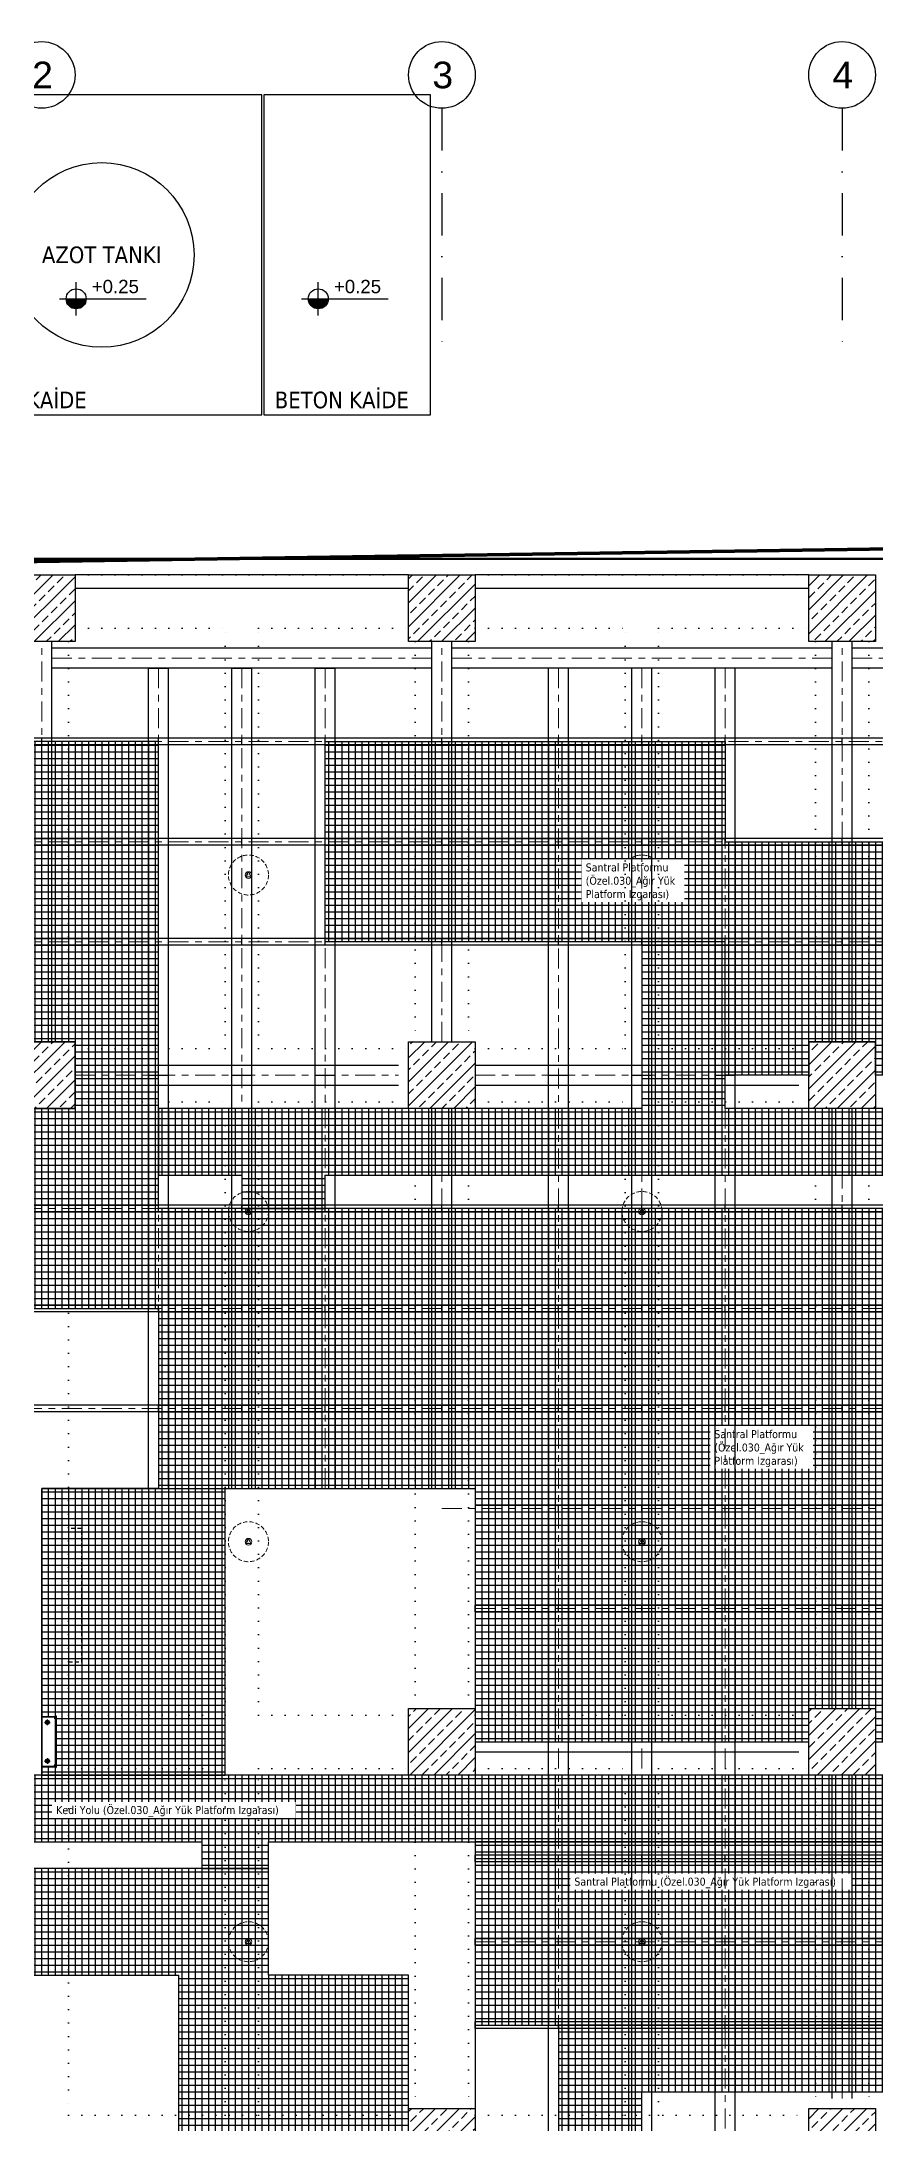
# Model space of a CAD drawing. Header units: centimetres. Extents: x 405564 to 502064, y 46284 to 60634.
# Drawn here: x 444100 to 445350, y 54510 to 57633 of the extents above; entities that cross this region are included whole.
import ezdxf
from ezdxf.enums import TextEntityAlignment as Align
from ezdxf.xclip import XClip

# ---------------------------------------------------------------- set-up
doc = ezdxf.new("R2010")
doc.units = ezdxf.units.CM
doc.header["$XCLIPFRAME"] = 0
for name, pattern in [('ACAD_ISO07W100', [3, 0, -3]), ('BORDER', [1.75, 0.5, -0.25, 0.5, -0.25, 0, -0.25]), ('DASHDOT', [25.4, 12.7, -6.35, 0, -6.35]), ('DASHED2', [9.525, 6.35, -3.175]), ('DOT', [0.25, 0, -0.25]), ('HIDDEN', [9.525, 6.35, -3.175]), ('XKITLINE03', [6, 3, -1, 1, -1])]:
    doc.linetypes.add(name, pattern=pattern)
doc.layers.get('0').update_dxf_attribs({"color": 8, "lineweight": 9})
for name, color, linetype, lineweight in [('---___EB_draft00_parselsiniri', 8, 'BORDER', 9), ('0-KRCN-AYDINLATMA-130426', 8, 'Continuous', 9), ('0-KRCN-MİMARİ-220526', 8, 'Continuous', 9)]:
    doc.layers.add(name, color=color, linetype=linetype, lineweight=lineweight)
for name, color, linetype in [('AS_DOS_SAFT', 8, 'Continuous'), ('AS_DOS_TERAS_UST', 8, 'ACAD_ISO07W100'), ('AS_DUV_CIMENTO ESASLI PANEL CEPHE KAPLAMASI', 8, 'Continuous'), ('AS_DUV_GAZBETON', 8, 'Continuous'), ('AS_GOR_YAKIN1', 8, 'Continuous'), ('AS_OLC_AKS', 8, 'Continuous'), ('AS_PRFL_CELIK', 8, 'Continuous'), ('AS_PRFL_CELIK AKS', 8, 'Continuous'), ('AS_PRFL_CELIK KEDI YOLU', 8, 'Continuous'), ('AS_PRFL_CELIK PLATFORM IZGARA', 8, 'Continuous'), ('AS_SMB_KOT', 8, 'Continuous'), ('AS_TA_BETONARME', 5, 'Continuous'), ('AS_TA_HIDDEN', 8, 'HIDDEN'), ('AS_TA_TARAMA', 8, 'Continuous'), ('AS_TEFR_MEK_YANGIN DOLAP TIP1 STANDART', 8, 'Continuous'), ('AS_TES', 8, 'Continuous'), ('AS_YAZI', 8, 'Continuous'), ('AS_YAZI_DOSEME', 8, 'Continuous'), ('AS_YAZI_MEKANIK', 8, 'Continuous')]:
    doc.layers.add(name, color=color, linetype=linetype)
doc.styles.add('2', font='arial.ttf', dxfattribs={"width": 0.9, "height": 200})
doc.styles.add('_yazı-50', font='arial.ttf')
doc.styles.add('MtXpl_Tahoma', font='tahoma.ttf')
doc.styles.add('TAHOMA', font='tahoma.ttf')
pattern_1 = [(0, (-443149.746, -16832.563), (0, 10), []), (90, (-443149.746, -16832.563), (-10, 6e-16), [])]
pattern_2 = [(225, (17560.68, -7819.299), (17.96051, -17.96051), []), (225, (17542.72, -7819.299), (17.96051, -17.96051), [12.7, -6.35])]

# ---------------------------------------------------------------- blocks, each defined once
blk = doc.blocks.new('KD')
at = {"layer": '0-KRCN-AYDINLATMA-130426'}
for p, q in [((0, 5), (-4.3, -2.5)), ((4.3, -2.5), (0, 5)), ((4.3, -2.5), (-4.3, -2.5))]:
    blk.add_line(p, q, dxfattribs=at)
at = {"layer": '0-KRCN-AYDINLATMA-130426', "linetype": 'HIDDEN'}
blk.add_circle((0, 0), 30, dxfattribs=at)
at = {"layer": '0-KRCN-AYDINLATMA-130426'}
blk.add_circle((0, 0), 5, dxfattribs=at)
at = {"layer": '0-KRCN-AYDINLATMA-130426', "style": '2'}
blk.add_text('D', height=3.36, dxfattribs=at).set_placement((0, 0), align=Align.MIDDLE_CENTER)
blk = doc.blocks.new('G$C27E741DA')
at = {"layer": '0-KRCN-AYDINLATMA-130426'}
for p in [(6345.7, 9248.5), (6935.7, 9248.5), (6345.7, 8743.9), (6935.7, 8743.9), (6345.7, 8248.5), (6935.7, 8248.5), (6345.7, 7648.5), (6935.7, 7648.5)]:
    blk.add_blockref('KD', p, dxfattribs=at)
blk = doc.blocks.new('PLATFORM IZGARASI VE KEDI YOLU YERLESIMI')
at = {"layer": 'AS_PRFL_CELIK KEDI YOLU', "transparency": 33554687}
h = blk.add_hatch(dxfattribs=at)
h.set_pattern_fill('_USER', color=15, scale=10, double=1, pattern_type=0)
h.set_pattern_definition(pattern_1)
h.paths.add_polyline_path([(7550, -2400), (7500, -2400), (7500, -2300), (7550, -2300), (7550, -1900), (7975, -1900), (7975, -2175), (8100, -2175), (8100, -1900), (8100, -1800), (8100, -1250), (7975, -1250), (7975, -1800), (7125, -1800), (7125, -950), (7250, -950), (7250, -750), (7125, -750), (7125, -800), (6050, -800), (6050, -750), (5924.6, -750), (5924.6, -800), (3050, -800), (3050, -550), (2925, -550), (2925, -800), (1975, -800), (1975, -550), (1850, -550), (1850, -800), (1125, -800), (1125, -900), (1250, -900), (1250, -950), (1375, -950), (1375, -900), (6950, -900), (6950, -1250), (6775, -1250), (6775, -1400), (6950, -1400), (6950, -1700), (7000, -1700), (7000, -1800), (3900, -1800), (3900, -1700), (3950, -1700), (3950, -1550), (3775, -1550), (3775, -1800), (615, -1800), (615, -1900), (1190, -1900), (1190, -1940), (1290, -1940), (1290, -1900), (2450, -1900), (2450, -2175), (1725, -2175), (1725, -2700), (1550, -2700), (1550, -2850), (1850, -2850), (1850, -2275), (2575, -2275), (2575, -1900), (3350, -1900), (3350, -2300), (3400, -2300), (3400, -2400), (3350, -2400), (3350, -3300), (3400, -3300), (3400, -3400), (3350, -3400), (3350, -3556.2), (3525, -3556.2), (3525, -3000), (3650, -3000), (3650, -2850), (3525, -2850), (3525, -1900), (4850, -1900), (4850, -2350), (4725, -2350), (4725, -2545), (4850, -2545), (4850, -2850), (4975, -2850), (4975, -1900), (7375, -1900), (7375, -2350), (7000, -2350), (7000, -2400), (6950, -2400), (6950, -3000), (6775, -3000), (6775, -2850), (6650, -2850), (6650, -3000), (6650, -3150), (6950, -3150), (6950, -3300), (7000, -3300), (7000, -3400), (6950, -3400), (6950, -4337.5), (6525, -4337.5), (6525, -4493.7), (7125, -4493.7), (7125, -3712.5), (7250, -3712.5), (7250, -3556.2), (7125, -3556.2), (7125, -2550), (7375, -2550), (7375, -2700), (7975, -2700), (7975, -3000), (8100, -3000), (8100, -2550), (7550, -2550)])
at = {"layer": 'AS_PRFL_CELIK PLATFORM IZGARA', "transparency": 33554687}
h = blk.add_hatch(dxfattribs=at)
h.set_pattern_fill('_USER', color=256, scale=10, double=1, pattern_type=0)
h.set_pattern_definition(pattern_1)
h.paths.add_polyline_path([(1225, -1800), (1225, -1370), (1600, -1370), (1600, -1750), (2100, -1750), (2100, -1700), (2200, -1700), (2200, -1750), (2325, -1750), (2325, -1550), (3050, -1550), (3050, -1750), (3300, -1750), (3300, -1700), (3400, -1700), (3400, -1750), (3775, -1750), (3775, -1550), (3775, -950), (2925, -950), (2925, -1250), (2325, -1250), (2325, -950), (1125, -950), (1125, -250), (420, -250), (420, -1100), (1125, -1100), (1125, -1370), (950, -1370), (950, -1800), (1225, -1800)], is_closed=False)
h.paths.add_polyline_path([(1000, -800), (900, -800), (900, -700), (1000, -700)], flags=16)
h = blk.add_hatch(dxfattribs=at)
h.set_pattern_fill('_USER', color=256, scale=10, double=1, pattern_type=0)
h.set_pattern_definition(pattern_1)
h.paths.add_polyline_path([(2575, -400), (1975, -400), (1975, -250), (1375, -250), (1375, -550), (1975, -550), (1975, -750), (2100, -750), (2100, -700), (2200, -700), (2200, -750), (2575, -750)])
h = blk.add_hatch(dxfattribs=at)
h.set_pattern_fill('_USER', color=256, scale=10, double=1, pattern_type=0)
h.set_pattern_definition(pattern_1)
h.paths.add_polyline_path([(2325, -2175), (2325, -1900), (1600, -1900), (1600, -2175)])
h = blk.add_hatch(dxfattribs=at)
h.set_pattern_fill('_USER', color=256, scale=10, double=1, pattern_type=0)
h.set_pattern_definition([(0, (-443149.746, -56832.563), (0, 10), []), (90, (-443149.746, -56832.563), (-10, 6e-16), [])])
h.paths.add_polyline_path([(1550, -2400), (1500, -2400), (1500, -2100), (1290, -2100), (1290, -1940), (720, -1940), (720, -2100), (1155, -2100), (1155, -2350), (50, -2350), (50, -4025), (220, -4025), (220, -4690), (900, -4690), (900, -4650), (1000, -4650), (1000, -4690), (1500, -4690), (1500, -4650), (1600, -4650), (1600, -4690), (2100, -4690), (2100, -4650), (2200, -4650), (2200, -4690), (2700, -4690), (2700, -4650), (2800, -4650), (2800, -4690), (3300, -4690), (3300, -4650), (3400, -4650), (3400, -4690), (3775, -4690), (3775, -4337.5), (3950, -4337.5), (3950, -4025), (3775, -4025), (3775, -3556.2), (3650, -3556.2), (2575, -3556.2), (2575, -3000), (2150, -3000), (2150, -2400), (2100, -2400), (2100, -2350), (1850, -2350), (1850, -2850), (1550, -2850)])
h.paths.add_polyline_path([(900, -3300), (1000, -3300), (1000, -3400), (900, -3400)], flags=16)
h.paths.add_polyline_path([(1500, -3300), (1600, -3300), (1600, -3400), (1500, -3400)], flags=16)
h.paths.add_polyline_path([(1550, -3556.2), (1850, -3556.2), (1850, -3868.7), (1550, -3868.7)], flags=16)
h.paths.add_polyline_path([(1975, -3150), (2150, -3150), (2150, -3300), (2100, -3300), (2100, -3350), (1975, -3350)], flags=16)
h.paths.add_polyline_path([(2150, -3868.7), (2575, -3868.7), (2575, -4025), (2150, -4025)], flags=16)
at = {"layer": 'AS_PRFL_CELIK KEDI YOLU', "color": 4}
for points in [[(2925, -800), (1975, -800), (1975, -550), (1850, -550), (1850, -800), (1125, -800), (1125, -900), (1250, -900), (1250, -950), (1375, -950), (1375, -900), (6950, -900)], [(3775, -1800), (615, -1800), (615, -1900), (1190, -1900), (1190, -1940), (1290, -1940), (1290, -1900), (2450, -1900)], [(2450, -2175), (1725, -2175), (1725, -2700), (1550, -2700), (1550, -2850), (1850, -2850), (1850, -2275), (2575, -2275)]]:
    blk.add_lwpolyline(points, dxfattribs=at)
at = {"layer": 'AS_PRFL_CELIK PLATFORM IZGARA'}
for points in [[(2325, -950), (1125, -950), (1125, -250), (420, -250), (420, -1100), (1125, -1100), (1125, -1370), (950, -1370), (950, -1800), (1225, -1800), (1225, -1370), (1600, -1370), (1600, -1750), (2100, -1750), (2100, -1700), (2200, -1700), (2200, -1750), (2325, -1750)], [(1500, -2400), (1500, -2100), (1290, -2100), (1290, -1940), (720, -1940), (720, -2100), (1155, -2100), (1155, -2350)]]:
    blk.add_lwpolyline(points, dxfattribs=at)
for points in [[(1375, -550), (1375, -250), (1975, -250), (1975, -400), (2575, -400), (2575, -750), (2200, -750), (2200, -700), (2100, -700), (2100, -750), (1975, -750), (1975, -550)], [(900, -800), (1000, -800), (1000, -700), (900, -700)], [(2325, -1900), (1600, -1900), (1600, -2175), (2325, -2175)]]:
    blk.add_lwpolyline(points, close=True, dxfattribs=at)
at = {"layer": 'AS_YAZI', "char_height": 12, "attachment_point": 1, "style": 'MtXpl_Tahoma', "bg_fill": 3, "box_fill_scale": 1.5, "bg_fill_color": 256, "bg_fill_transparency": 0}
for s, insert, width in [('{\\fTahoma|b0|i0|c162|p34;Santral Platformu (Özel.030_Ağır Yük Platform Izgarası)}', (1765.7, -432.6), 141.875), ('{\\fTahoma|b0|i0|c162|p34;Santral Platformu (Özel.030_Ağır Yük Platform Izgarası)}', (1958.5, -1282.7), 141.875), ('{\\fTahoma|b0|i0|c162|p34;Kedi Yolu (Özel.030_Ağır Yük Platform Izgarası)}', (971.7, -1846.5), 353.107), ('{\\fTahoma|b0|i0|c162|p34;Santral Platformu (Özel.030_Ağır Yük Platform Izgarası)}', (1748.7, -1953.9), 410.492)]:
    blk.add_mtext(s, dxfattribs=dict(at, insert=insert, width=width))
blk = doc.blocks.new('kot01')
at = {"layer": 'AS_SMB_KOT'}
h = blk.add_hatch(color=8, dxfattribs=at)
edge = h.paths.add_edge_path()
edge.add_arc((0, 0), 0.3, 180, 360)
edge.add_line((0.3, 0), (-0.3, 0))
for p, q in [((-0.5, 0), (2.1, 0)), ((0, -0.5), (0, 0.5))]:
    blk.add_line(p, q, dxfattribs=at)
blk.add_circle((0, 0), 0.3, dxfattribs=at)
at = {"layer": 'AS_SMB_KOT', "style": '_yazı-50'}
for tag, p in [('INCE', (0.434, 0.1)), ('KABA', (0.434, -0.5))]:
    blk.add_attdef(tag, p, '', height=0.4, dxfattribs=at)
blk = doc.blocks.new('AZOT TANKI KAIDE PLAN YERLESIM')
at = {"layer": 'AS_GOR_YAKIN1'}
for points in [[(480, 0), (0, 0), (0, -480), (480, -480)], [(733, 0), (483, 0), (483, -480), (733, -480)]]:
    blk.add_lwpolyline(points, close=True, dxfattribs=at)
at = {"layer": 'AS_TES'}
blk.add_circle((240, -240), 138.5, dxfattribs=at)
at = {"layer": 'AS_SMB_KOT'}
ref = blk.add_blockref('kot01', (201.7, -305.8), dxfattribs=dict(at, xscale=50, yscale=50, zscale=50))
ref.add_attrib('INCE', '+0.25', dxfattribs={"layer": '0', "color": 1, "height": 20, "style": '_yazı-50'}).set_placement((225.1, -303.3), align=Align.BOTTOM_LEFT)
ref = blk.add_blockref('kot01', (564.7, -305.8), dxfattribs=dict(at, xscale=50, yscale=50, zscale=50))
ref.add_attrib('INCE', '+0.25', dxfattribs={"layer": '0', "color": 1, "height": 20, "style": '_yazı-50'}).set_placement((588.2, -303.3), align=Align.BOTTOM_LEFT)
at = {"layer": 'AS_YAZI_DOSEME', "style": 'TAHOMA'}
for p in [(117, -454.5), (600, -454.5)]:
    blk.add_text('BETON KAİDE', height=25, dxfattribs=at).set_placement(p, align=Align.MIDDLE)
at = {"layer": 'AS_YAZI_MEKANIK', "insert": (240, -240), "char_height": 25, "width": 192.816, "attachment_point": 5, "style": 'MtXpl_Tahoma'}
blk.add_mtext('AZOT TANKI', dxfattribs=at)
blk = doc.blocks.new('OPK-site-surrounding-R01')
at = {"layer": '---___EB_draft00_parselsiniri', "linetype": 'DASHDOT', "ltscale": 5, "const_width": 5, "flags": 128}
blk.add_lwpolyline([(-303.7, 52.5), (22545.3, 391.1), (23723.4, -711), (24047.6, -4450), (-299.9, -4450)], close=True, dxfattribs=at)
blk.add_blockref('AZOT TANKI KAIDE PLAN YERLESIM', (750, 770, 0))
blk = doc.blocks.new('YANGIN DOLAP TIP1 75X100X20 PLAN')
blk.add_wipeout([(0, -22), (38.3, -22), (38.4, -22), (38.4, -21.9), (38.5, -21.9), (38.5, -21.8), (38.5, -20.2), (38.5, -20.1), (38.4, -20.1), (38.4, -20), (38.3, -20), (37.5, -20), (37.5, 0), (0, 0), (-37.5, 0), (-37.5, -20), (-38.3, -20), (-38.4, -20), (-38.4, -20.1), (-38.5, -20.1), (-38.5, -20.2), (-38.5, -21.8), (-38.5, -21.9), (-38.4, -21.9), (-38.4, -22), (-38.3, -22)])
for p, q in [((37.5, -20), (-37.5, -20)), ((-24.8, -8.5), (-33.2, -8.5)), ((-29, -4.2), (-29, -12.8)), ((24.8, -8.5), (33.2, -8.5)), ((29, -4.3), (29, -12.8))]:
    blk.add_line(p, q)
blk.add_lwpolyline([(37.5, 0), (-37.5, 0), (-37.5, -20), (-35.4, -20), (-35.4, -18.8), (-35.5, -18.8), (-35.5, -19.9), (-37.4, -19.9), (-37.4, -0.1), (37.4, -0.1), (37.4, -19.9), (35.5, -19.9), (35.5, -18.8), (35.4, -18.8), (35.4, -20), (37.5, -20)], close=True)
blk.add_lwpolyline([(-37.5, -20), (-38.3, -20, 0.414214), (-38.5, -20.2), (-38.5, -21.8, 0.414214), (-38.3, -22), (38.3, -22, 0.414214), (38.5, -21.8), (38.5, -20.2, 0.414214), (38.3, -20), (37.5, -20), (37.5, -20.1), (38.3, -20.1, -0.414214), (38.4, -20.2), (38.4, -21.8, -0.414214), (38.3, -21.9), (-38.3, -21.9, -0.414214), (-38.4, -21.8), (-38.4, -20.2, -0.414214), (-38.3, -20.1), (-37.5, -20.1)], format="xyb", close=True)
for centre, radius in [((-29, -8.5), 3.15), ((-29, -8.5), 1.85), ((29, -8.5), 3.15), ((29, -8.5), 1.85)]:
    blk.add_circle(centre, radius)
blk = doc.blocks.new('A$C48c69b65')
at = {"layer": 'AS_PRFL_CELIK'}
for p, q in [((965, -700), (965, -100)), ((1535, -110), (965, -110)), ((965, -140), (965, -110)), ((1535, -700), (1535, -100)), ((1565, -700), (1565, -100)), ((2135, -110), (1565, -110)), ((1565, -140), (1565, -110)), ((2135, -700), (2135, -100)), ((2165, -700), (2165, -100)), ((2735, -110), (2165, -110)), ((2165, -140), (2165, -110)), ((1535, -140), (965, -140)), ((1110, -139.9), (1140, -139.9)), ((1110, -1370), (1110, -139.9)), ((1140, -1370), (1140, -139.9)), ((1235, -139.9), (1265, -139.9)), ((1235, -1370), (1235, -139.9)), ((1265, -1370), (1265, -139.9)), ((1360, -139.9), (1390, -139.9)), ((1360, -1370), (1360, -139.9)), ((1390, -1370), (1390, -139.9)), ((2135, -140), (1565, -140)), ((1710, -3350), (1710, -140)), ((1740, -3350), (1740, -140)), ((1835, -3350), (1835, -140)), ((1865, -3350), (1865, -140)), ((1960, -3350), (1960, -140)), ((1990, -3350), (1990, -140)), ((2735, -140), (2165, -140)), ((7535, -245), (60, -245)), ((950, -255), (950, -245)), ((1125, -255), (1125, -245)), ((1250, -255), (1250, -245)), ((1375, -255), (1375, -245)), ((1550, -255), (1550, -245)), ((1725, -255), (1725, -245)), ((1850, -255), (1850, -245)), ((1975, -255), (1975, -245)), ((2150, -255), (2150, -245)), ((7535, -255), (60, -255)), ((7535, -395), (60, -395)), ((7535, -405), (60, -405)), ((950, -405), (950, -395)), ((1125, -405), (1125, -395)), ((1250, -405), (1250, -395)), ((1375, -405), (1375, -395)), ((1550, -405), (1550, -395)), ((1725, -405), (1725, -395)), ((1850, -405), (1850, -395)), ((1975, -405), (1975, -395)), ((2150, -405), (2150, -395)), ((7535, -545), (60, -545)), ((7535, -555), (60, -555)), ((950, -555), (950, -545)), ((1125, -555), (1125, -545)), ((1250, -555), (1250, -545)), ((1375, -555), (1375, -545)), ((1550, -555), (1550, -545)), ((1725, -555), (1725, -545)), ((1850, -555), (1850, -545)), ((1975, -555), (1975, -545)), ((2150, -555), (2150, -545)), ((1000, -735), (1485, -735)), ((1600, -735), (2085, -735)), ((1000, -765), (1485, -765)), ((1110, -750), (1140, -750)), ((1235, -750), (1265, -750)), ((1360, -750), (1390, -750)), ((1600, -765), (2085, -765)), ((1710, -750), (1740, -750)), ((1835, -750), (1865, -750)), ((1960, -750), (1990, -750)), ((1535, -1370), (1535, -800)), ((1565, -1370), (1565, -800)), ((2135, -1700), (2135, -800)), ((2165, -1700), (2165, -800)), ((7535, -945), (260, -945)), ((7535, -955), (260, -955)), ((1125, -955), (1125, -945)), ((1250, -955), (1250, -945)), ((1375, -955), (1375, -945)), ((1550, -955), (1550, -945)), ((1725, -955), (1725, -945)), ((1850, -955), (1850, -945)), ((1975, -955), (1975, -945)), ((2150, -955), (2150, -945)), ((7535, -1095), (260, -1095)), ((7535, -1105), (260, -1105)), ((1125, -1105), (1125, -1095)), ((1250, -1105), (1250, -1095)), ((1375, -1105), (1375, -1095)), ((1550, -1105), (1550, -1095)), ((1725, -1105), (1725, -1095)), ((1850, -1105), (1850, -1095)), ((1975, -1105), (1975, -1095)), ((2150, -1105), (2150, -1095)), ((7535, -1245), (260, -1245)), ((1125, -1255), (1125, -1245)), ((1250, -1255), (1250, -1245)), ((1375, -1255), (1375, -1245)), ((1550, -1255), (1550, -1245)), ((1725, -1255), (1725, -1245)), ((1850, -1255), (1850, -1245)), ((1975, -1255), (1975, -1245)), ((2150, -1255), (2150, -1245)), ((7535, -1255), (260, -1255)), ((1535, -1370), (1540, -1370)), ((7535, -1395), (1600, -1395)), ((1600, -1405), (7535, -1405)), ((1725, -1405), (1725, -1395)), ((1850, -1405), (1850, -1395)), ((1975, -1405), (1975, -1395)), ((2150, -1405), (2150, -1395)), ((7535, -1545), (1600, -1545)), ((1600, -1555), (1600, -1545)), ((7535, -1555), (1600, -1555)), ((1725, -1555), (1725, -1545)), ((1850, -1555), (1850, -1545)), ((1975, -1555), (1975, -1545)), ((2150, -1555), (2150, -1545)), ((1600, -1735), (2085, -1735)), ((1600, -1765), (2085, -1765)), ((1710, -1750), (1740, -1750)), ((1835, -1750), (1865, -1750)), ((1960, -1750), (1990, -1750)), ((2135, -2285), (2135, -1800)), ((2165, -2285), (2165, -1800)), ((7535, -1920), (1600, -1920)), ((1600, -1930), (1600, -1920)), ((7535, -1930), (1600, -1930)), ((1725, -1930), (1725, -1920)), ((1850, -1930), (1850, -1920)), ((1975, -1930), (1975, -1920)), ((2150, -1930), (2150, -1920)), ((7535, -2045), (1600, -2045)), ((1600, -2055), (1600, -2045)), ((7535, -2055), (1600, -2055)), ((1725, -2055), (1725, -2045)), ((1850, -2055), (1850, -2045)), ((1975, -2055), (1975, -2045)), ((2150, -2055), (2150, -2045)), ((7535, -2170), (1600, -2170)), ((1600, -2180), (1600, -2170)), ((7535, -2180), (1600, -2180)), ((1725, -2180), (1725, -2170)), ((1850, -2180), (1850, -2170)), ((1975, -2180), (1975, -2170)), ((2150, -2180), (2150, -2170))]:
    blk.add_line(p, q, dxfattribs=at)
at = {"layer": 'AS_PRFL_CELIK AKS', "linetype": 'XKITLINE03', "lineweight": 0, "ltscale": 10}
for p, q in [((950, -700), (950, -100)), ((1550, -700), (1550, -100)), ((2150, -700), (2150, -100)), ((965, -125), (1535, -125)), ((1125, -139.9), (1125, -1370)), ((1250, -139.9), (1250, -1370)), ((1375, -139.9), (1375, -1370)), ((1565, -125), (2135, -125)), ((1725, -140), (1725, -4493.7)), ((1850, -140), (1850, -4493.7)), ((1975, -140), (1975, -4493.7)), ((2165, -125), (2735, -125)), ((60, -250), (7535, -250)), ((60, -400), (7535, -400)), ((60, -550), (7535, -550)), ((1000, -750), (1485, -750)), ((1600, -750), (2085, -750)), ((1550, -1370), (1550, -800)), ((2150, -1700), (2150, -800)), ((260, -950), (7535, -950)), ((260, -1100), (7535, -1100)), ((260, -1250), (7535, -1250)), ((1550, -1400), (7535, -1400)), ((1600, -1550), (7535, -1550)), ((1600, -1750), (2085, -1750)), ((2150, -2285), (2150, -1800)), ((1600, -1925), (7535, -1925)), ((1600, -2050), (7535, -2050)), ((1600, -2175), (7535, -2175))]:
    blk.add_line(p, q, dxfattribs=at)
blk = doc.blocks.new('axis baloon')
blk.add_circle((0, 0), 50)
at = {"style": '_yazı-50'}
blk.add_attdef('AXE', text='', height=40, dxfattribs=at).set_placement((0, 0), align=Align.MIDDLE_CENTER)
blk = doc.blocks.new('Aks_P')
at = {"layer": 'AS_OLC_AKS', "linetype": 'DASHDOT', "ltscale": 5}
for points in [[(1620, 750), (1620, 400)], [(2220, 750), (2220, 400)]]:
    blk.add_lwpolyline(points, dxfattribs=at)
at = {"layer": 'AS_OLC_AKS'}
ref = blk.add_blockref('axis baloon', (1020, 800), dxfattribs=at)
ref.add_attrib('AXE', '2', dxfattribs={"layer": '0', "height": 40, "style": '_yazı-50'}).set_placement((1021.3, 800), align=Align.MIDDLE_CENTER)
ref = blk.add_blockref('axis baloon', (1620, 800), dxfattribs=at)
ref.add_attrib('AXE', '3', dxfattribs={"layer": '0', "height": 40, "style": '_yazı-50'}).set_placement((1621.3, 800), align=Align.MIDDLE_CENTER)
ref = blk.add_blockref('axis baloon', (2220, 800), dxfattribs=at)
ref.add_attrib('AXE', '4', dxfattribs={"layer": '0', "height": 40, "style": '_yazı-50'}).set_placement((2221.3, 800), align=Align.MIDDLE_CENTER)
blk = doc.blocks.new('A$C6A10300A')
at = {"layer": 'AS_PRFL_CELIK'}
blk.add_blockref('PLATFORM IZGARASI VE KEDI YOLU YERLESIMI', (5085.68, -3801.45), dxfattribs=at)
at = {"layer": 'AS_TA_TARAMA'}
h = blk.add_hatch(dxfattribs=at)
h.set_pattern_fill('ANSI33', color=256, scale=4, angle=180)
h.set_pattern_definition(pattern_2)
h.paths.add_polyline_path([(5985.68, -3801.45), (6085.68, -3801.45), (6085.68, -3901.45), (5985.68, -3901.45)])
h = blk.add_hatch(dxfattribs=at)
h.set_pattern_fill('ANSI33', color=256, scale=4, angle=180)
h.set_pattern_definition(pattern_2)
h.paths.add_polyline_path([(6585.68, -3801.45), (6685.68, -3801.45), (6685.68, -3901.45), (6585.68, -3901.45)])
h = blk.add_hatch(dxfattribs=at)
h.set_pattern_fill('ANSI33', color=256, scale=4, angle=180)
h.set_pattern_definition(pattern_2)
h.paths.add_polyline_path([(7185.68, -3801.45), (7285.68, -3801.45), (7285.68, -3901.45), (7185.68, -3901.45)])
h = blk.add_hatch(dxfattribs=at)
h.set_pattern_fill('ANSI33', color=256, scale=4, angle=180)
h.set_pattern_definition(pattern_2)
h.paths.add_polyline_path([(5985.68, -4501.45), (6085.68, -4501.45), (6085.68, -4601.45), (5985.68, -4601.45)])
h = blk.add_hatch(dxfattribs=at)
h.set_pattern_fill('ANSI33', color=256, scale=4, angle=180)
h.set_pattern_definition(pattern_2)
h.paths.add_polyline_path([(6585.68, -4501.45), (6685.68, -4501.45), (6685.68, -4601.45), (6585.68, -4601.45)])
h = blk.add_hatch(dxfattribs=at)
h.set_pattern_fill('ANSI33', color=256, scale=4, angle=180)
h.set_pattern_definition(pattern_2)
h.paths.add_polyline_path([(7185.68, -4501.45), (7285.68, -4501.45), (7285.68, -4601.45), (7185.68, -4601.45)])
h = blk.add_hatch(dxfattribs=at)
h.set_pattern_fill('ANSI33', color=256, scale=4, angle=180)
h.set_pattern_definition(pattern_2)
h.paths.add_polyline_path([(6585.68, -5501.45), (6685.68, -5501.45), (6685.68, -5601.45), (6585.68, -5601.45)])
h = blk.add_hatch(dxfattribs=at)
h.set_pattern_fill('ANSI33', color=256, scale=4, angle=180)
h.set_pattern_definition(pattern_2)
h.paths.add_polyline_path([(7185.68, -5501.45), (7285.68, -5501.45), (7285.68, -5601.45), (7185.68, -5601.45)])
h = blk.add_hatch(dxfattribs=at)
h.set_pattern_fill('ANSI33', color=256, scale=4, angle=180)
h.set_pattern_definition(pattern_2)
h.paths.add_polyline_path([(6585.68, -6101.45), (6685.68, -6101.45), (6685.68, -6201.45), (6585.68, -6201.45)])
h = blk.add_hatch(dxfattribs=at)
h.set_pattern_fill('ANSI33', color=256, scale=4, angle=180)
h.set_pattern_definition(pattern_2)
h.paths.add_polyline_path([(7185.68, -6101.45), (7285.68, -6101.45), (7285.68, -6201.45), (7185.68, -6201.45)])
at = {"layer": 'AS_DOS_SAFT', "linetype": 'DASHED2'}
blk.add_lwpolyline([(6075.68, -5431.45), (6095.68, -5431.45), (6095.68, -5231.45), (6075.68, -5231.45)], close=True, dxfattribs=at)
at = {"layer": 'AS_DOS_TERAS_UST', "linetype": 'DOT', "ltscale": 80}
for p, q in [((6085.68, -3801.45), (6585.68, -3801.45)), ((6685.68, -3801.45), (7185.68, -3801.45)), ((6075.68, -3901.45), (6075.68, -4501.45)), ((6085.68, -3881.45), (6310.68, -3881.45)), ((6310.68, -4511.45), (6310.68, -3881.45)), ((6360.68, -3881.45), (6585.68, -3881.45)), ((6360.68, -4511.45), (6360.68, -3881.45)), ((6595.68, -3901.45), (6595.68, -4501.45)), ((6675.68, -3901.45), (6675.68, -4501.45)), ((6685.68, -3881.45), (6910.68, -3881.45)), ((6910.68, -4511.45), (6910.68, -3881.45)), ((6960.68, -3881.45), (7185.68, -3881.45)), ((6960.68, -4511.45), (6960.68, -3881.45)), ((7195.68, -3901.45), (7195.68, -4501.45)), ((7275.68, -3901.45), (7275.68, -4501.45)), ((6085.68, -4511.45), (6310.68, -4511.45)), ((6360.68, -4511.45), (6585.68, -4511.45)), ((6685.68, -4511.45), (6910.68, -4511.45)), ((6960.68, -4511.45), (7185.68, -4511.45)), ((6075.68, -5511.45), (6075.68, -4601.45)), ((6085.68, -4591.45), (6310.68, -4591.45)), ((6310.68, -5511.45), (6310.68, -4591.45)), ((6360.68, -4591.45), (6585.68, -4591.45)), ((6360.68, -5511.45), (6360.68, -4591.45)), ((6595.68, -5501.45), (6595.68, -4601.45)), ((6675.68, -5501.45), (6675.68, -4601.45)), ((6685.68, -4591.45), (6910.68, -4591.45)), ((6910.68, -5511.45), (6910.68, -4591.45)), ((6960.68, -4591.45), (7185.68, -4591.45)), ((6960.68, -5511.45), (6960.68, -4591.45)), ((7195.68, -5501.45), (7195.68, -4601.45)), ((7275.68, -5501.45), (7275.68, -4601.45)), ((6075.68, -5511.45), (6310.68, -5511.45)), ((6360.68, -5511.45), (6585.68, -5511.45)), ((6685.68, -5511.45), (6910.68, -5511.45)), ((6960.68, -5511.45), (7185.68, -5511.45)), ((6075.68, -5591.45), (6075.68, -6111.45)), ((6075.68, -5591.45), (6310.68, -5591.45)), ((6310.68, -6111.45), (6310.68, -5591.45)), ((6360.68, -5591.45), (6585.68, -5591.45)), ((6360.68, -6111.45), (6360.68, -5591.45)), ((6595.68, -5601.45), (6595.68, -6101.45)), ((6675.68, -5601.45), (6675.68, -6101.45)), ((6685.68, -5591.45), (6910.68, -5591.45)), ((6910.68, -6111.45), (6910.68, -5591.45)), ((6960.68, -5591.45), (7185.68, -5591.45)), ((6960.68, -6111.45), (6960.68, -5591.45)), ((7195.68, -5601.45), (7195.68, -6101.45)), ((7275.68, -5601.45), (7275.68, -6101.45)), ((6075.68, -6111.45), (6585.68, -6111.45)), ((6685.68, -6111.45), (7185.68, -6111.45))]:
    blk.add_line(p, q, dxfattribs=at)
at = {"layer": 'AS_DUV_GAZBETON'}
for points in [[(6085.68, -3821.45), (6585.68, -3821.45), (6585.68, -3801.45), (6085.68, -3801.45)], [(6685.68, -3821.45), (7185.68, -3821.45), (7185.68, -3801.45), (6685.68, -3801.45)]]:
    blk.add_lwpolyline(points, close=True, dxfattribs=at)
at = {"layer": 'AS_TA_BETONARME'}
for points in [[(5985.68, -3801.45), (6085.68, -3801.45), (6085.68, -3901.45), (5985.68, -3901.45)], [(6585.68, -3801.45), (6685.68, -3801.45), (6685.68, -3901.45), (6585.68, -3901.45)], [(7185.68, -3801.45), (7285.68, -3801.45), (7285.68, -3901.45), (7185.68, -3901.45)], [(5985.68, -4501.45), (6085.68, -4501.45), (6085.68, -4601.45), (5985.68, -4601.45)], [(6585.68, -4501.45), (6685.68, -4501.45), (6685.68, -4601.45), (6585.68, -4601.45)], [(7185.68, -4501.45), (7285.68, -4501.45), (7285.68, -4601.45), (7185.68, -4601.45)], [(6585.68, -5501.45), (6685.68, -5501.45), (6685.68, -5601.45), (6585.68, -5601.45)], [(7185.68, -5501.45), (7285.68, -5501.45), (7285.68, -5601.45), (7185.68, -5601.45)], [(6585.68, -6101.45), (6685.68, -6101.45), (6685.68, -6201.45), (6585.68, -6201.45)], [(7185.68, -6101.45), (7285.68, -6101.45), (7285.68, -6201.45), (7185.68, -6201.45)]]:
    blk.add_lwpolyline(points, close=True, dxfattribs=at)
ref = blk.add_blockref('OPK-site-surrounding-R01', (5135.68, -3851.45))
XClip(ref).set_block_clipping_path([(-5135.679684336, -9648.5463532069), (26364.320315664, 3851.4536467931)])
at = {"layer": 'AS_TEFR_MEK_YANGIN DOLAP TIP1 STANDART', "rotation": 89.99999999999991}
blk.add_blockref('YANGIN DOLAP TIP1 75X100X20 PLAN', (6035.68, -5551.45), dxfattribs=at)
at = {"layer": 'AS_DUV_CIMENTO ESASLI PANEL CEPHE KAPLAMASI'}
for points in [[(13310.68, -7608.45), (13310.68, -8826.45), (13160.68, -8826.45), (13160.68, -8576.45), (5160.68, -8576.45), (5160.68, -8826.45), (5060.68, -8826.45), (5060.68, -6076.45), (5360.68, -6076.45), (5360.68, -5626.45), (4960.68, -5626.45), (4960.68, -5146.45), (5060.68, -5146.45), (5060.68, -3776.45), (13440.68, -3776.45), (13440.68, -3808.95)], [(13309.43, -7608.45), (13309.43, -8825.2), (13161.93, -8825.2), (13161.93, -8575.2), (5159.43, -8575.2), (5159.43, -8825.2), (5061.93, -8825.2), (5061.93, -6077.7), (5361.93, -6077.7), (5361.93, -5625.2), (4961.93, -5625.2), (4961.93, -5147.7), (5061.93, -5147.7), (5061.93, -3777.7), (13439.43, -3777.7), (13439.43, -3808.95)]]:
    blk.add_lwpolyline(points, dxfattribs=at)
at = {"layer": 'AS_TA_HIDDEN', "linetype": 'ByBlock'}
blk.add_lwpolyline([(6035.68, -5171.45), (6685.68, -5171.45), (6685.68, -6201.45), (6585.68, -6201.45), (6585.68, -6151.45), (6035.68, -6151.45)], dxfattribs=at)
for name, p in [('Aks_P', (5015.68, -3851.45)), ('A$C48c69b65', (5085.68, -3801.45))]:
    blk.add_blockref(name, p)

msp = doc.modelspace()

# ---------------------------------------------------------------- block references
at = {"layer": '0-KRCN-AYDINLATMA-130426'}
msp.add_blockref('G$C27E741DA', (438064.1, 47134), dxfattribs=at)

# ---------------------------------------------------------------- next in the draw order: block references
at = {"layer": '0-KRCN-MİMARİ-220526'}
msp.add_blockref('A$C6A10300A', (438064.1, 60634), dxfattribs=at)

doc.saveas('drawing.dxf')
